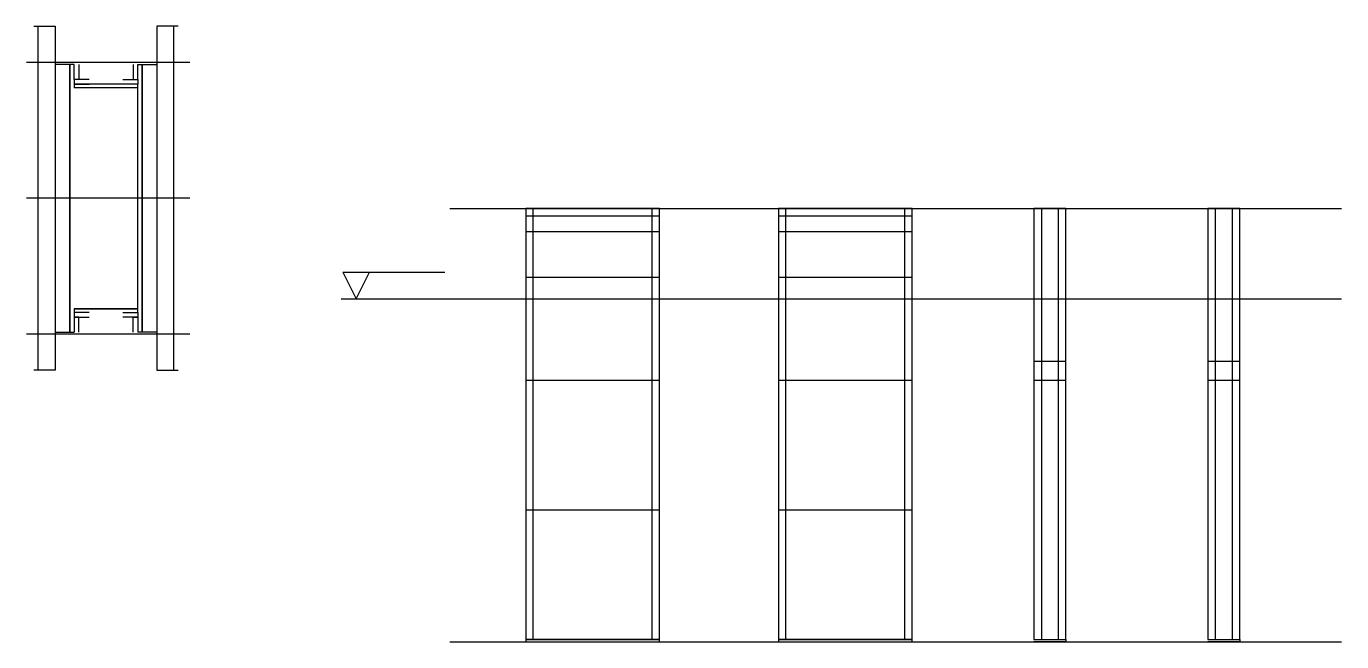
# Model space of a CAD drawing. Header units: metres. Extents: x 4759 to 5997, y 12106 to 12686.
import ezdxf

# ---------------------------------------------------------------- set-up
doc = ezdxf.new("R2010")
doc.units = ezdxf.units.M
for name, color, linetype in [('CHAPA', 7, 'Continuous'), ('Hachura', 7, 'Continuous'), ('Madeira', 7, 'Continuous'), ('NIVEL 1° PAV.', 7, 'Continuous'), ('NIVEL 2° PAV.', 7, 'Continuous'), ('Nível', 7, 'Continuous'), ('Painéis', 7, 'Continuous'), ('Perfil Metálico', 7, 'Continuous'), ('SARR_2.2x7', 7, 'Continuous'), ('SARRAFO', 7, 'Continuous')]:
    doc.layers.add(name, color=color, linetype=linetype)

msp = doc.modelspace()

# ---------------------------------------------------------------- linework, layer by layer
at = {"layer": 'CHAPA', "color": 7, "lineweight": 25}
for points in [[(4803.8, 12649.5), (4799.8, 12649.5), (4799.8, 12397.5), (4803.8, 12397.5)], [(4803.8, 12649.5), (4799.8, 12649.5), (4799.8, 12397.5), (4803.8, 12397.5)], [(4863.8, 12649.5), (4867.8, 12649.5), (4867.8, 12397.5), (4863.8, 12397.5)], [(4863.8, 12649.5), (4867.8, 12649.5), (4867.8, 12397.5), (4863.8, 12397.5)], [(4863.8, 12627.5), (4863.8, 12631.1), (4803.8, 12631.1), (4803.8, 12627.5)], [(4863.8, 12627.5), (4863.8, 12631.1), (4803.8, 12631.1), (4803.8, 12627.5)], [(4863.8, 12415.9), (4863.8, 12419.5), (4803.8, 12419.5), (4803.8, 12415.9)], [(4863.8, 12415.9), (4863.8, 12419.5), (4803.8, 12419.5), (4803.8, 12415.9)]]:
    msp.add_lwpolyline(points, dxfattribs=at)
at = {"layer": 'Hachura', "color": 7, "lineweight": 25}
for p, q in [((4912.6, 12651.5), (4758.8, 12651.5)), ((4912.6, 12523.5), (4758.8, 12523.5)), ((4912.6, 12395.5), (4758.8, 12395.5))]:
    msp.add_line(p, q, dxfattribs=at)
at = {"layer": 'Madeira', "color": 7, "lineweight": 25}
for points in [[(4785.8, 12397.5), (4799.8, 12397.5), (4799.8, 12649.5), (4785.8, 12649.5)], [(4881.8, 12397.5), (4867.8, 12397.5), (4867.8, 12649.5), (4881.8, 12649.5)], [(4881.8, 12397.5), (4867.8, 12397.5), (4867.8, 12649.5), (4881.8, 12649.5)]]:
    msp.add_lwpolyline(points, dxfattribs=at)
at = {"layer": 'NIVEL 1° PAV.', "color": 7, "lineweight": 25}
msp.add_line((5157.6, 12513.8), (5997.4, 12513.8), dxfattribs=at)
at = {"layer": 'NIVEL 2° PAV.', "color": 7, "lineweight": 25}
for p, q in [((5056.8, 12453.8), (5152.8, 12453.8)), ((5056.8, 12453.8), (5069.3, 12428.8)), ((5069.3, 12428.8), (5081.8, 12453.8)), ((5055.4, 12428.8), (5997.4, 12428.8))]:
    msp.add_line(p, q, dxfattribs=at)
at = {"layer": 'Nível', "color": 7, "lineweight": 25}
for p, q in [((5157.6, 12513.8), (5997.4, 12513.8)), ((5157.6, 12105.8), (5997.4, 12105.8))]:
    msp.add_line(p, q, dxfattribs=at)
at = {"layer": 'Painéis', "color": 7, "lineweight": 25}
for p, q in [((5355.1, 12513.8), (5229.1, 12513.8)), ((5229.1, 12513.8), (5229.1, 12105.8)), ((5229.1, 12513.8), (5229.1, 12513.8)), ((5355.1, 12105.8), (5355.1, 12513.8)), ((5355.1, 12513.8), (5355.1, 12513.8)), ((5593, 12513.8), (5467, 12513.8)), ((5467, 12513.8), (5467, 12105.8)), ((5467, 12513.8), (5467, 12513.8)), ((5593, 12105.8), (5593, 12513.8)), ((5593, 12513.8), (5593, 12513.8)), ((5707.6, 12513.8), (5707.6, 12107.8)), ((5737.6, 12107.8), (5737.6, 12513.8)), ((5871.4, 12513.8), (5871.4, 12107.8)), ((5901.4, 12107.8), (5901.4, 12513.8)), ((5229.1, 12506.8), (5229.1, 12506.8)), ((5355.1, 12506.8), (5355.1, 12506.8)), ((5467, 12506.8), (5467, 12506.8)), ((5593, 12506.8), (5593, 12506.8)), ((5355.1, 12491.8), (5229.1, 12491.8)), ((5593, 12491.8), (5467, 12491.8)), ((5355.1, 12448.8), (5229.1, 12448.8)), ((5593, 12448.8), (5467, 12448.8)), ((5737.6, 12369.8), (5707.6, 12369.8)), ((5901.4, 12369.8), (5871.4, 12369.8)), ((5355.1, 12351.8), (5229.1, 12351.8)), ((5593, 12351.8), (5467, 12351.8)), ((5737.6, 12351.8), (5707.6, 12351.8)), ((5901.4, 12351.8), (5871.4, 12351.8)), ((5355.1, 12229.8), (5229.1, 12229.8)), ((5593, 12229.8), (5467, 12229.8)), ((5229.1, 12107.8), (5355.1, 12107.8)), ((5467, 12107.8), (5593, 12107.8)), ((5707.6, 12107.8), (5737.6, 12107.8)), ((5871.4, 12107.8), (5901.4, 12107.8))]:
    msp.add_line(p, q, dxfattribs=at)
for points in [[(4803.8, 12419.5), (4863.8, 12419.5), (4863.8, 12627.5), (4803.8, 12627.5)], [(5737.6, 12513.8), (5737.6, 12513.8), (5707.6, 12513.8), (5707.6, 12513.8)], [(5901.4, 12513.8), (5901.4, 12513.8), (5871.4, 12513.8), (5871.4, 12513.8)], [(5355.1, 12107.8), (5229.1, 12107.8), (5229.1, 12105.8), (5355.1, 12105.8)], [(5593, 12107.8), (5467, 12107.8), (5467, 12105.8), (5593, 12105.8)], [(5707.6, 12107.8), (5737.6, 12107.8), (5737.6, 12105.8), (5707.6, 12105.8)], [(5871.4, 12107.8), (5901.4, 12107.8), (5901.4, 12105.8), (5871.4, 12105.8)]]:
    msp.add_lwpolyline(points, dxfattribs=at)
at = {"layer": 'Perfil Metálico', "color": 7, "lineweight": 25}
for points in [[(4765.8, 12685.5), (4785.8, 12685.5), (4785.8, 12361.5), (4765.8, 12361.5)], [(4781.8, 12361.5), (4769.8, 12361.5), (4769.8, 12685.5), (4781.8, 12685.5)], [(4901.8, 12685.5), (4881.8, 12685.5), (4881.8, 12361.5), (4901.8, 12361.5)], [(4885.8, 12361.5), (4897.8, 12361.5), (4897.8, 12685.5), (4885.8, 12685.5)]]:
    msp.add_lwpolyline(points, dxfattribs=at)
at = {"layer": 'SARR_2.2x7', "color": 7, "lineweight": 25}
for p, q in [((5236.1, 12448.8), (5236.1, 12513.8)), ((5348.1, 12448.8), (5348.1, 12513.8)), ((5474, 12448.8), (5474, 12513.8)), ((5586, 12448.8), (5586, 12513.8)), ((5714.6, 12513.8), (5714.6, 12369.8)), ((5730.6, 12513.8), (5730.6, 12369.8)), ((5878.4, 12513.8), (5878.4, 12369.8)), ((5894.4, 12513.8), (5894.4, 12369.8)), ((5355.1, 12506.8), (5229.1, 12506.8)), ((5593, 12506.8), (5467, 12506.8)), ((5236.1, 12351.8), (5236.1, 12448.8)), ((5348.1, 12351.8), (5348.1, 12448.8)), ((5474, 12351.8), (5474, 12448.8)), ((5586, 12351.8), (5586, 12448.8)), ((5714.6, 12369.8), (5714.6, 12107.8)), ((5730.6, 12369.8), (5730.6, 12107.8)), ((5878.4, 12369.8), (5878.4, 12107.8)), ((5894.4, 12369.8), (5894.4, 12107.8)), ((5236.1, 12229.8), (5236.1, 12351.8)), ((5348.1, 12229.8), (5348.1, 12351.8)), ((5474, 12229.8), (5474, 12351.8)), ((5586, 12229.8), (5586, 12351.8)), ((5236.1, 12107.8), (5236.1, 12229.8)), ((5348.1, 12107.8), (5348.1, 12229.8)), ((5474, 12107.8), (5474, 12229.8)), ((5586, 12107.8), (5586, 12229.8)), ((5236.1, 12107.8), (5236.1, 12107.8)), ((5348.1, 12107.8), (5348.1, 12107.8)), ((5474, 12107.8), (5474, 12107.8)), ((5586, 12107.8), (5586, 12107.8))]:
    msp.add_line(p, q, dxfattribs=at)
at = {"layer": 'SARRAFO', "color": 7, "lineweight": 25}
for points in [[(4808.2, 12649.5), (4808.2, 12635.5), (4803.8, 12635.5), (4803.8, 12649.5)], [(4859.4, 12649.5), (4859.4, 12635.5), (4863.8, 12635.5), (4863.8, 12649.5)], [(4817.8, 12635.5), (4803.8, 12635.5), (4803.8, 12631.1), (4817.8, 12631.1)], [(4849.8, 12635.5), (4863.8, 12635.5), (4863.8, 12631.1), (4849.8, 12631.1)], [(4817.8, 12415.9), (4803.8, 12415.9), (4803.8, 12411.5), (4817.8, 12411.5)], [(4849.8, 12415.9), (4863.8, 12415.9), (4863.8, 12411.5), (4849.8, 12411.5)], [(4808.2, 12397.5), (4808.2, 12411.5), (4803.8, 12411.5), (4803.8, 12397.5)], [(4859.4, 12397.5), (4859.4, 12411.5), (4863.8, 12411.5), (4863.8, 12397.5)]]:
    msp.add_lwpolyline(points, dxfattribs=at)

doc.saveas('drawing.dxf')
